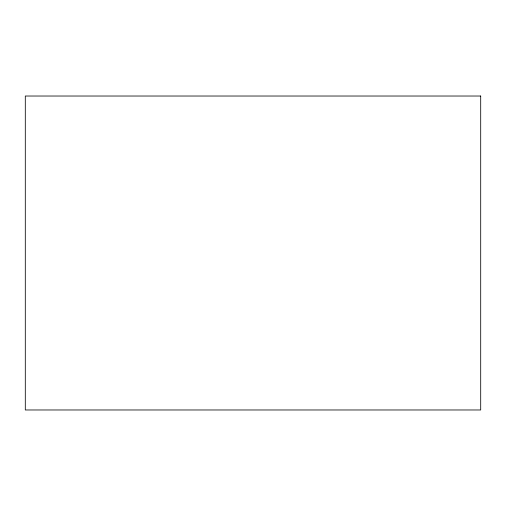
<?xml version="1.0" encoding="UTF-8"?>
<svg xmlns="http://www.w3.org/2000/svg" width="506" height="506" viewBox="0 0 506 506"><rect width="100%" height="100%" fill="white"/><g stroke="black" fill="none" stroke-linecap="round" stroke-linejoin="round"><path stroke-width="0.76" d="M480.7 96.026L25.3 96.026L25.3 409.974L480.7 409.974L480.7 96.026"/></g></svg>
